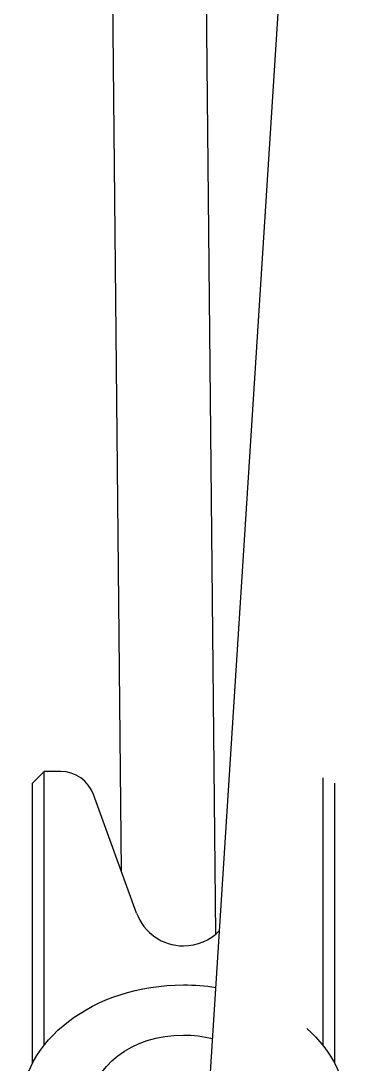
# Model space of a CAD drawing. Extents: x -599358 to 2865263, y -1062760 to 486533.
# Drawn here: x 1040000.9 to 1040044.9, y -673405.6 to -673264.6 of the extents above; entities that cross this region are included whole.
import ezdxf

# ---------------------------------------------------------------- set-up
doc = ezdxf.new("R2010")
doc.units = 0
for name, color, linetype in [('A-LIN-V', 9, 'Continuous'), ('EWHS5T6M-2', 7, 'Continuous'), ('零件1^葫芦小车', 7, 'Continuous')]:
    doc.layers.add(name, color=color, linetype=linetype)

# ---------------------------------------------------------------- blocks, each defined once
blk = doc.blocks.new('55555555rrrrrr-M')
at = {"layer": 'EWHS5T6M-2', "color": 2, "linetype": 'Continuous'}
for p, q in [((1521390.517217095, 577003.1243325905), (1521392.088645668, 577004.6957611619)), ((1521394.334109385, 577004.6957611619), (1521392.088645668, 577004.6957611619)), ((1521392.088645668, 576967.6800994653), (1521392.088645668, 577004.6957611619)), ((1521429.802931378, 577003.8421142756), (1521429.802931377, 576967.6800994774)), ((1521390.517217096, 576965.2545344848), (1521390.517217095, 577003.1243325905)), ((1521431.374359949, 577003.1243325906), (1521431.374359948, 576965.254534385)), ((1521404.596151243, 576985.5703964812), (1521398.764088883, 577001.5938561235))]:
    blk.add_line(p, q, dxfattribs=at)
for centre, radius, start, end in [((1521394.334109385, 576999.981475448), 4.714285713736899, 20.0000000085871, 90), ((1521410.945788522, 576987.881475449), 6.757142855669372, 200.0000000001953, 270), ((1521410.945788522, 576987.8814754501), 6.75714285696755, 270, 316.1970133202737)]:
    blk.add_arc(centre, radius, start, end, dxfattribs=at)
at = {"layer": 'EWHS5T6M-2', "color": 2, "linetype": 'Continuous', "extrusion": (0, 0, -1)}
for centre, major_axis, ratio, start_param, end_param in [((1521410.945788555, 576958.9994886986), (21.9999999974058, -6.891589449096818e-09), 0.7660444431189624, 3.141592653589792, 4.712388979974596), ((1521410.945788555, 576958.9994886986), (21.99999999740501, -6.888100214459484e-09), 0.7660444431189916, 4.712388979974075, 4.913202577522342), ((1521410.945788555, 576958.9994886986), (21.99999999740501, -6.888100214459484e-09), 0.7660444431189916, 5.573664973002079, 6.283185306772145), ((1521410.945788555, 576959.449812849), (12.57142856994451, -3.938051136220836e-09), 0.7660444431190536, 3.141592653183708, 4.712388979972419), ((1521410.945788555, 576959.4498128495), (12.57142856994567, -3.937004302966207e-09), 0.7660444431189382, 4.712388979973101, 5.031351379525204)]:
    blk.add_ellipse(centre, major_axis=major_axis, ratio=ratio, start_param=start_param, end_param=end_param, dxfattribs=at)
at = {"layer": '零件1^葫芦小车', "color": 2, "linetype": 'Continuous'}
for p, q in [((1521402.544268145, 576991.2078989589), (1521400.828770033, 577165.0342293216)), ((1521413.463671006, 577165.0342293216), (1521415.263295912, 576982.6835807301)), ((1521404.637499305, 576808.360450417), (1521427.216565509, 577161.3136934688))]:
    blk.add_line(p, q, dxfattribs=at)

msp = doc.modelspace()

# ---------------------------------------------------------------- block references
at = {"layer": 'A-LIN-V'}
msp.add_blockref('55555555rrrrrr-M', (-481388.0198128179, -1250370.732668977), dxfattribs=at)

doc.saveas('drawing.dxf')
